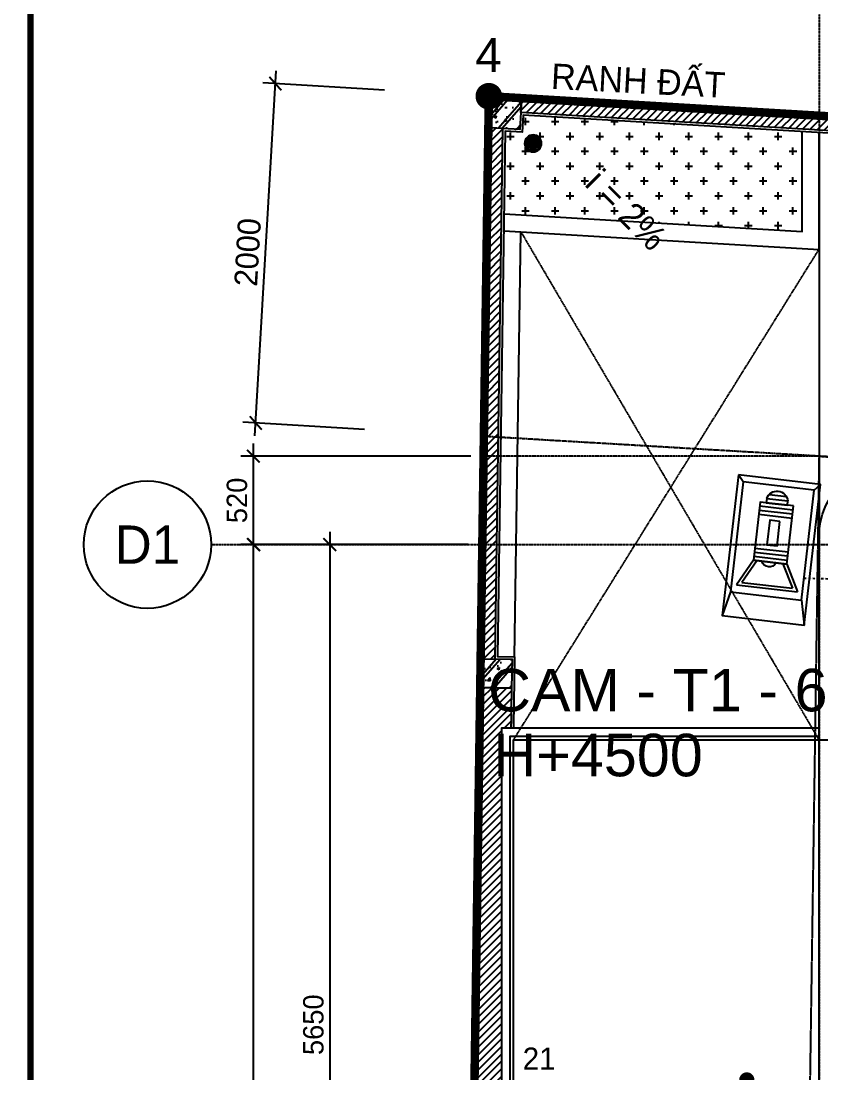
# Model space of a CAD drawing. Header units: inches. Extents: x 1721084 to 1854744, y 225101 to 488646.
# Drawn here: x 1765953 to 1770662, y 372752 to 378941 of the extents above; entities that cross this region are included whole.
import ezdxf
from ezdxf.enums import TextEntityAlignment as Align
from ezdxf.xclip import XClip

# ---------------------------------------------------------------- set-up
doc = ezdxf.new("R2010")
doc.units = ezdxf.units.IN
doc.header["$MEASUREMENT"] = 0
doc.header["$XCLIPFRAME"] = 0
doc.set_wipeout_variables(frame=1)
for name, pattern in [('DASHDOT', [25.399999999999995, 12.7, -6.349999999999998, 0, -6.349999999999998]), ('X-PL-GF$0$X-GRID-T1$0$CENTER2', [1.125, 0.75, -0.125, 0.125, -0.125]), ('X-PL-GF$0$X-PL-GF$0$CENTER2', [1.125, 0.75, -0.125, 0.125, -0.125]), ('X-PL-GF$0$X-PL-GF$0$DASHDOTX2', [2, 1, -0.5, 0, -0.5]), ('X-PL-GF$0$X-PL-GF$0$DASHED', [0.75, 0.5, -0.25]), ('X-PL-GF$0$X-PL-GF$0$HIDDEN2', [0.1875, 0.125, -0.0625])]:
    doc.linetypes.add(name, pattern=pattern)
for name, color, linetype in [('A-ANNO-DIM 100', 252, 'Continuous'), ('CAMERA', 2, 'Continuous'), ('DUCT', 11, 'Continuous'), ('TexPCC', 142, 'Continuous'), ('X-PL-GF$0$A-ANNO-NOTE-ENG', 250, 'Continuous'), ('X-PL-GF$0$A-FURN-EQPM', 250, 'Continuous'), ('X-PL-GF$0$X-GRID-T1$0$A-ANNO-DIM 75', 2, 'Continuous'), ('X-PL-GF$0$X-GRID-T1$0$A-GRID', 9, 'X-PL-GF$0$X-GRID-T1$0$CENTER2'), ('X-PL-GF$0$X-GRID-T1$0$A-GRID-SYMB', 5, 'Continuous'), ('X-PL-GF$0$X-PL-GF$0$A-ANNO-MARK', 250, 'Continuous'), ('X-PL-GF$0$X-PL-GF$0$A-ANNO-RNAM', 250, 'Continuous'), ('X-PL-GF$0$X-PL-GF$0$A-FLOR', 250, 'Continuous'), ('X-PL-GF$0$X-PL-GF$0$A-FLOR-ABOV', 250, 'X-PL-GF$0$X-PL-GF$0$HIDDEN2'), ('X-PL-GF$0$X-PL-GF$0$A-FLOR-COLS-CONC', 250, 'Continuous'), ('X-PL-GF$0$X-PL-GF$0$A-FLOR-HDRL', 250, 'Continuous'), ('X-PL-GF$0$X-PL-GF$0$A-FLOR-PATT', 250, 'Continuous'), ('X-PL-GF$0$X-PL-GF$0$A-FLOR-STRS', 250, 'Continuous'), ('X-PL-GF$0$X-PL-GF$0$A-FLOR-STRS-NOTE', 250, 'Continuous'), ('X-PL-GF$0$X-PL-GF$0$A-FLOR-WALL', 250, 'Continuous'), ('X-PL-GF$0$X-PL-GF$0$A-FLOR-WALL-FNSH', 250, 'Continuous'), ('X-PL-GF$0$X-PL-GF$0$A-GRID', 250, 'X-PL-GF$0$X-PL-GF$0$CENTER2'), ('X-PL-GF$0$X-PL-GF$0$A-LAND-GRAS', 89, 'Continuous'), ('X-PL-GF$0$X-PL-GF$0$A-SECT-MED', 250, 'Continuous'), ('X-PL-GF$0$X-PL-GF$0$A-SECT-PATT', 250, 'Continuous'), ('X-PL-GF$0$X-PL-GF$0$A-XREF', 250, 'Continuous'), ('X-PL-GF$0$X-PL-GF$0$B-RanhHienTrang', 250, 'Continuous'), ('X-PL-GF$0$X-PL-GF$0$CGXD', 250, 'Continuous')]:
    doc.layers.add(name, color=color, linetype=linetype)
doc.layers.add('X-PL-GF$0$X-PL-GF$0$B-SoHieuDiem', color=250, linetype='Continuous', plot=False)
doc.layers.add('X-PL-GF$0$X-PL-GF$0$B-SoHieuDiem1', color=250, linetype='Continuous', plot=False)
doc.styles.add('ARIAL', font='arial.ttf')
doc.styles.add('X-PL-GF$0$HDUNGARC', font='vn_vni.shx')
doc.styles.add('X-PL-GF$0$X-GRID-T1$0$HDUNGARC', font='vn_vni.shx')
doc.styles.add('X-PL-GF$0$X-GRID-T1$0$SYMBTEXT', font='VAVON_.TTF')
doc.styles.add('X-PL-GF$0$X-PL-GF$0$HDUNGARC', font='vn_vni.shx')
doc.styles.add('X-PL-GF$0$X-PL-GF$0$SYMBTEXT', font='VAVON_.TTF')
doc.styles.add('X-PL-GF$0$X-PL-GF$0$VHELVEB', font='VHELVEB0.TTF')
doc.dimstyles.new('X-PL-GF$0$X-GRID-T1$0$DIM-75', dxfattribs={"dimscale": 75, "dimtxt": 1.6, "dimasz": 1, "dimexe": 1, "dimexo": 1, "dimgap": 0.5, "dimtad": 1, "dimdec": 0, "dimzin": 0, "dimdsep": 46, "dimtxsty": 'X-PL-GF$0$X-GRID-T1$0$HDUNGARC', "dimblk": 'X-PL-GF$0$X-GRID-T1$0$_ArchTick', "dimcen": 2, "dimdle": 1, "dimclrd": 256, "dimclre": 9, "dimclrt": 3, "dimadec": 0, "dimazin": 0, "dimtfac": 1, "dimtdec": 0, "dimtix": 1, "dimtmove": 2, "dimatfit": 2, "dimfxl": 1, "dimtolj": 1, "dimtzin": 0, "dimarcsym": 2})
doc.dimstyles.new('X-PL-GF$0$X-PL-GF$0$DIM-75', dxfattribs={"dimscale": 75, "dimtxt": 1.8, "dimasz": 1, "dimexe": 1, "dimexo": 1, "dimgap": 0.5, "dimtad": 1, "dimdec": 0, "dimzin": 0, "dimdsep": 46, "dimtxsty": 'X-PL-GF$0$X-PL-GF$0$HDUNGARC', "dimblk": 'X-PL-GF$0$X-PL-GF$0$_ArchTick', "dimcen": 2, "dimdle": 1, "dimclrd": 256, "dimclre": 9, "dimclrt": 3, "dimadec": 0, "dimazin": 0, "dimtfac": 1, "dimtdec": 0, "dimtix": 1, "dimtmove": 2, "dimatfit": 2, "dimfxl": 1, "dimtolj": 1, "dimtzin": 0, "dimarcsym": 2})
pattern_1 = [(45, (0, 0), (-22.09708691207961, 22.09708691207961), [])]
pattern_2 = [(54, (0, 0), (143.978068100322, -2.51314656807856), [15, -165]), (359, (0, 0), (-38.17672263258378, 148.136205541445), [12, -132]), (104.4514, (11.99817190200864, -0.2094279928046898), (105.8014581244018, 145.6229752967735), [12.748038, -140.2284224]), (50.18419999999998, (-2.79025894976501, 39.90256201039297), (215.2374651695471, -18.13376922839233), [22.5, -247.5]), (100.6356, (15.14619545357805, 38.39140331440962), (172.886977297764, 207.3887486410285), [19.1220576, -210.3426]), (355.1842000000002, (-2.79025894976501, 39.90256201039297), (172.886815400423, 207.3888836815694), [18, -198]), (25, (17.85858679287272, 31.32205098267724), (124.707658123106, -72.0000000348896), [15, -165]), (330.0000000000001, (17.85858679287272, 31.32205098267724), (38.4277435848289, 148.0712871091526), [12, -132]), (75.4514, (28.25088782156475, 25.3220443419086), (163.1354596724559, 76.07115927203152), [12.748038, -140.2284224]), (41.50000000000001, (0, 0), (-2.218253370694924, 66.5862339525476), [0, -130.3999999999999, 0, -133.9999999999999, 0, -132.4999999999999]), (11.5, (0, 0), (46.98318860929417, 82.3603496113481), [0, -76.39999999999998, 0, -127.4, 0, -50.5]), (331.5, (-44.49135664158815, -3.111138728987988), (106.8190839731312, 2.947528310489392), [0, -50, 0, -156, 0, -207]), (321.5, (-64.44263764678463, -4.506268203870494), (114.9565173145964, 28.10842846725684), [0, -65, 0, -103.6, 0, -147]), (49, (0, 0), (-64.15031431893561, 55.76501746419311), []), (49, (-1.709033606731069, 24.44031923136569), (-64.15031431893561, 55.76501746419311), [])]

# ---------------------------------------------------------------- blocks, each defined once
blk = doc.blocks.new('X-PL-GF$0$PHEU THU 115X115')
for p, q in [((-15.43790575498133, -23.58826450755441), (14.24268701775872, -23.58826450755441)), ((-15.43790575498133, -91.4117354924456), (14.24268701775872, -91.4117354924456))]:
    blk.add_line(p, q)
for points in [[(-9.482600924791768, -54.19603434290184), (-43.28344451003068, -54.19603434290184)], [(-43.28344451003068, -60.65419115152329), (-9.482600924791768, -60.65419115152329)], [(36.49155470221013, -42.87137462652025), (-36.40955630420649, -42.87137462652025)], [(-36.40955630420649, -48.58054185540822), (36.49155470221013, -48.58054185540822)], [(30.4041321240511, -30.40287615318084), (30.4041321240511, -30.40287615318084), (-31.43376121902838, -30.40287615318084)], [(-31.43376121902838, -36.863928665196), (30.4041321240511, -36.863928665196)], [(8.978155363991391, -54.19603434290184), (42.7789989492303, -54.19603434290184)], [(42.7789989492303, -60.65419115152329), (8.978155363991391, -60.65419115152329)], [(-36.40955630420649, -66.41945814459177), (36.49155470221013, -66.41945814459177)], [(36.49155470221013, -72.12862537347974), (-36.40955630420649, -72.12862537347974)], [(-31.43376121902838, -78.136071334804), (30.4041321240511, -78.136071334804)], [(30.4041321240511, -84.59712384681916), (30.4041321240511, -84.59712384681916), (-31.43376121902838, -84.59712384681916)]]:
    blk.add_lwpolyline(points)
for radius in [51.45152249066621, 46.57292621760693, 4.594603257156433]:
    blk.add_circle((-0.2522227804001886, -57.5), radius)
for centre, radius, start, end in [((-42.55626883552759, -57.42511274721619), 3.309944380612229, 102.6910741584825, 257.3089258415174), ((-36.3302054702508, -45.72595824096788), 2.855686286463456, 91.59228034863337, 268.4077196513667), ((-31.12392294632446, -33.63340240919206), 3.245350465819644, 95.47845449965135, 264.5215455003486), ((-11.00198453679331, -57.4251127472089), 3.568679573956446, 295.1984696173395, 64.80153038266046), ((10.49753897599294, -57.4251127472089), 3.568679573956446, 115.1984696173395, 244.8015303826605), ((29.94667727740307, -33.63340240918478), 3.262754178219241, 278.0597159257377, 81.94028407426231), ((35.88332438809448, -45.72595824096061), 2.918662660680424, 282.0282235757958, 77.97177642420422), ((42.05182327472721, -57.42511274721619), 3.309944380612229, 282.6910741584826, 77.30892584151742), ((-36.3302054702508, -69.27404175903939), 2.855686286463456, 91.59228034863337, 268.4077196513667), ((-31.12392294632446, -81.36659759081522), 3.245350465819644, 95.47845449965135, 264.5215455003486), ((29.94667727740307, -81.36659759081522), 3.262754178219241, 278.0597159257377, 81.94028407426231), ((35.88332438809448, -69.27404175903212), 2.918662660680424, 282.0282235757958, 77.97177642420422)]:
    blk.add_arc(centre, radius, start, end)
for points in [[(14.24268701775872, -23.58826450755441), (16.71682635079196, -21.64592190393887), (15.00893013480527, -18.70718598294479), (9.913556541374417, -16.53520093131374), (-0.6807847030140693, -15.628228584319), (-13.14400985479005, -17.76942370249162), (-17.35475464031333, -20.73333771834587), (-17.6897810909868, -22.51271087943314), (-15.43790575498133, -23.58826450755441)], [(14.24268701775872, -91.4117354924456), (16.71682635079196, -93.35407809606113), (15.00893013480527, -96.2928140170552), (9.913556541374417, -98.46479906869357), (-0.6807847030140693, -99.371771415681), (-13.14400985479005, -97.23057629750838), (-17.35475464031333, -94.26666228166141), (-17.6897810909868, -92.48728912055955), (-15.43790575498133, -91.4117354924456)]]:
    blk.add_spline(points, degree=3)
blk = doc.blocks.new('X-PL-GF$0$X-GRID-T1$0$_ArchTick')
at = {"color": 0, "linetype": 'ByBlock', "const_width": 0.15}
blk.add_lwpolyline([(-0.5000000000000018, -0.4822552045807244), (0.5, 0.5177447954192829)], dxfattribs=at)
blk = doc.blocks.new('*D265')
at = {"layer": 'Defpoints', "color": 0, "transparency": 16777216}
for p in [(-2878.678544014208, 11350.00000000012), (-1991.108536304821, 11350.00000000012), (-2178.662637090867, 5700.000000000158)]:
    blk.add_point(p, dxfattribs=at)
at = {"layer": 'X-PL-GF$0$X-GRID-T1$0$A-ANNO-DIM 75', "lineweight": -2, "transparency": 16777216}
blk.add_line((-2878.678544014206, 5625.000000000157), (-2878.678544014208, 11425.00000000012), dxfattribs=at)
at = {"layer": 'X-PL-GF$0$X-GRID-T1$0$A-ANNO-DIM 75', "color": 9, "lineweight": -2, "transparency": 16777216}
for p, q in [((-2066.108536304822, 11350.00000000012), (-2953.678544014208, 11350.00000000012)), ((-2253.662637090867, 5700.000000000158), (-2953.678544014206, 5700.000000000158))]:
    blk.add_line(p, q, dxfattribs=at)
at = {"layer": 'X-PL-GF$0$X-GRID-T1$0$A-ANNO-DIM 75', "lineweight": -2, "transparency": 16777216, "xscale": 75, "yscale": 75, "zscale": 75}
for p, rotation in [((-2878.678544014208, 11350.00000000012), 90), ((-2878.678544014206, 5700.000000000158), 270)]:
    blk.add_blockref('X-PL-GF$0$X-GRID-T1$0$_ArchTick', p, dxfattribs=dict(at, rotation=rotation))
at = {"layer": 'X-PL-GF$0$X-GRID-T1$0$A-ANNO-DIM 75', "color": 3, "transparency": 16777216, "insert": (-2976.178544014204, 8525.000000000138), "char_height": 120, "attachment_point": 5, "rotation": 90, "style": 'X-PL-GF$0$X-GRID-T1$0$HDUNGARC'}
blk.add_mtext('\\A1;5650', dxfattribs=at)
blk = doc.blocks.new('*D266')
at = {"layer": 'Defpoints', "color": 0, "transparency": 16777216}
for p in [(-3328.678544014371, 11870.00821583272), (-1974.659457902061, 11870.00821583272), (-1991.108536304821, 11350.00000000012)]:
    blk.add_point(p, dxfattribs=at)
at = {"layer": 'X-PL-GF$0$X-GRID-T1$0$A-ANNO-DIM 75', "lineweight": -2, "transparency": 16777216}
blk.add_line((-3328.678544014371, 11275.00000000012), (-3328.678544014371, 11945.00821583272), dxfattribs=at)
at = {"layer": 'X-PL-GF$0$X-GRID-T1$0$A-ANNO-DIM 75', "color": 9, "lineweight": -2, "transparency": 16777216}
for p, q in [((-2049.659457902062, 11870.00821583272), (-3403.678544014371, 11870.00821583272)), ((-2066.108536304822, 11350.00000000012), (-3403.678544014371, 11350.00000000012))]:
    blk.add_line(p, q, dxfattribs=at)
at = {"layer": 'X-PL-GF$0$X-GRID-T1$0$A-ANNO-DIM 75', "lineweight": -2, "transparency": 16777216, "xscale": 75, "yscale": 75, "zscale": 75}
for p, rotation in [((-3328.678544014371, 11870.00821583272), 90), ((-3328.678544014371, 11350.00000000012), 270)]:
    blk.add_blockref('X-PL-GF$0$X-GRID-T1$0$_ArchTick', p, dxfattribs=dict(at, rotation=rotation))
at = {"layer": 'X-PL-GF$0$X-GRID-T1$0$A-ANNO-DIM 75', "color": 3, "transparency": 16777216, "insert": (-3426.178544014368, 11610.00410791642), "char_height": 120, "attachment_point": 5, "rotation": 90, "style": 'X-PL-GF$0$X-GRID-T1$0$HDUNGARC'}
blk.add_mtext('\\A1;520', dxfattribs=at)
blk = doc.blocks.new('*D267')
at = {"layer": 'Defpoints', "color": 0, "transparency": 16777216}
for p in [(-3328.678544014356, 11350.00000000012), (-1991.108536304821, 11350.00000000012), (-2178.662637090867, -999.9999999998148)]:
    blk.add_point(p, dxfattribs=at)
at = {"layer": 'X-PL-GF$0$X-GRID-T1$0$A-ANNO-DIM 75', "lineweight": -2, "transparency": 16777216}
blk.add_line((-3328.678544014355, -1074.999999999815), (-3328.678544014356, 11425.00000000012), dxfattribs=at)
at = {"layer": 'X-PL-GF$0$X-GRID-T1$0$A-ANNO-DIM 75', "color": 9, "lineweight": -2, "transparency": 16777216}
for p, q in [((-2066.108536304822, 11350.00000000012), (-3403.678544014356, 11350.00000000012)), ((-2253.662637090867, -999.9999999998148), (-3403.678544014353, -999.999999999815))]:
    blk.add_line(p, q, dxfattribs=at)
at = {"layer": 'X-PL-GF$0$X-GRID-T1$0$A-ANNO-DIM 75', "lineweight": -2, "transparency": 16777216, "xscale": 75, "yscale": 75, "zscale": 75}
for p, rotation in [((-3328.678544014356, 11350.00000000012), 90), ((-3328.678544014355, -999.999999999815), 270)]:
    blk.add_blockref('X-PL-GF$0$X-GRID-T1$0$_ArchTick', p, dxfattribs=dict(at, rotation=rotation))
at = {"layer": 'X-PL-GF$0$X-GRID-T1$0$A-ANNO-DIM 75', "color": 3, "transparency": 16777216, "insert": (-3426.178544014352, 5175.000000000153), "char_height": 120, "attachment_point": 5, "rotation": 90, "style": 'X-PL-GF$0$X-GRID-T1$0$HDUNGARC'}
blk.add_mtext('\\A1;12350', dxfattribs=at)
blk = doc.blocks.new('X-PL-GF$0$X-GRID-T1$0$SYMB-GRID')
blk.add_circle((0, 0), 5)
at = {"color": 2, "style": 'X-PL-GF$0$X-GRID-T1$0$SYMBTEXT', "flags": 4}
blk.add_attdef('NUM', text='', height=3, dxfattribs=at).set_placement((0, 0), align=Align.MIDDLE)
blk = doc.blocks.new('X-PL-GF$0$X-PL-GF$0$RANH DAT')
at = {"color": 20, "linetype": 'X-PL-GF$0$X-PL-GF$0$DASHDOTX2', "ltscale": 4, "const_width": 50}
blk.add_lwpolyline([(-11627.29456309721, -102.3376698006832), (-11627.29456309721, -102.3376698006832), (-2.910383e-10, 1.164153e-10), (992.3107898987656, 14373.5282487044), (-5110.730678946215, 14733.68764396724), (-10633.96828031746, 15059.63101499682), (-41580.12939057983, 16885.85990410079), (-41827.60296804322, -102.3376699942382), (-17866.78343735436, -102.337669765111), (-11627.29456321617, -102.3376697921485)], dxfattribs=at)
at = {"layer": 'X-PL-GF$0$X-PL-GF$0$B-SoHieuDiem1', "const_width": 78.39999999999998}
blk.add_lwpolyline([(-41619.22845419732, 16888.67117135064, 1), (-41541.03032696235, 16883.04863685094, 1)], format="xyb", close=True, dxfattribs=at)
at = {"layer": 'X-PL-GF$0$X-PL-GF$0$A-ANNO-RNAM', "insert": (-40700.77628038506, 16977.5722105059), "char_height": 150, "width": 5649.764704245291, "attachment_point": 5, "rotation": 356.99999999999994, "style": 'X-PL-GF$0$X-PL-GF$0$SYMBTEXT'}
blk.add_mtext('RANH ÑAÁT', dxfattribs=at)
at = {"layer": 'X-PL-GF$0$X-PL-GF$0$B-SoHieuDiem', "style": 'X-PL-GF$0$X-PL-GF$0$VHELVEB'}
blk.add_text('4', height=200, dxfattribs=at).set_placement((-41660.06065482504, 17027.69573989242))
blk = doc.blocks.new('X-PL-GF$0$X-PL-GF$0$_ArchTick')
at = {"color": 0, "linetype": 'ByBlock', "const_width": 0.15}
blk.add_lwpolyline([(-0.5000000000000018, -0.4822552045807244), (0.5, 0.5177447954192829)], dxfattribs=at)
blk = doc.blocks.new('*D694')
at = {"layer": 'Defpoints', "color": 0, "transparency": 16777216}
for p in [(-3199.305279942241, 14062.28865626577), (-2483.058962993104, 14020.02074099628), (-2600.880181680453, 12023.49421714866)]:
    blk.add_point(p, dxfattribs=at)
at = {"layer": 'X-PL-GF$0$X-PL-GF$0$A-ANNO-MARK', "lineweight": -2, "transparency": 16777216}
blk.add_line((-3321.544794330364, 11990.89238777386), (-3194.886984241465, 14137.15840091005), dxfattribs=at)
at = {"layer": 'X-PL-GF$0$X-PL-GF$0$A-ANNO-MARK', "color": 9, "lineweight": -2, "transparency": 16777216}
for p, q in [((-2557.92870763739, 14024.43903669706), (-3274.175024586526, 14066.70695196654)), ((-2675.749926324739, 12027.91251284944), (-3391.996243273873, 12070.18042811892))]:
    blk.add_line(p, q, dxfattribs=at)
at = {"layer": 'X-PL-GF$0$X-PL-GF$0$A-ANNO-MARK', "lineweight": -2, "transparency": 16777216, "xscale": 75, "yscale": 75, "zscale": 75}
for p, rotation in [((-3199.305279942241, 14062.28865626577), 86.62271533664098), ((-3317.126498629589, 12065.76213241815), 266.622715336641)]:
    blk.add_blockref('X-PL-GF$0$X-PL-GF$0$_ArchTick', p, dxfattribs=dict(at, rotation=rotation))
at = {"layer": 'X-PL-GF$0$X-PL-GF$0$A-ANNO-MARK', "color": 3, "transparency": 16777216, "insert": (-3363.033531787912, 13070.21100832304), "char_height": 135, "attachment_point": 5, "rotation": 86.62271533664098, "style": 'X-PL-GF$0$X-PL-GF$0$HDUNGARC'}
blk.add_mtext('\\A1;2000', dxfattribs=at)
blk = doc.blocks.new('X-PL-GF$0$X-PL-GF$0$thangGF1')
at = {"layer": 'X-PL-GF$0$X-PL-GF$0$A-FLOR-HDRL'}
for points in [[(1.45519e-11, 8369.999999999034), (-1869.999999999986, 8369.999999999034), (-1869.999999999977, -820.0000000010523), (9.8908e-12, -820.0000000000864)], [(1.45519e-11, 8319.999999999032), (-1819.999999999987, 8319.999999999032), (-1819.999999999977, -770.0000000009967), (-4.55884e-11, -770.0000000000864)]]:
    blk.add_lwpolyline(points, dxfattribs=at)
at = {"layer": 'X-PL-GF$0$X-PL-GF$0$A-FLOR-STRS'}
for points in [[(1.45519e-11, 8299.999999999034), (-1799.999999999987, 8299.999999999034), (-1799.999999999977, -750.0000000009738), (-6.74163e-11, -750.0000000000864)], [(-2.36469e-11, 4424.99999999893), (1.45519e-11, 8299.999999999034)]]:
    blk.add_lwpolyline(points, dxfattribs=at)
at = {"layer": 'X-PL-GF$0$X-PL-GF$0$A-FLOR-STRS-NOTE', "color": 174, "const_width": 45}
blk.add_lwpolyline([(-447.4999999993723, 6300.000076101227, -1), (-402.5000000005948, 6299.999923896553, -1)], format="xyb", close=True, dxfattribs=at)
blk = doc.blocks.new('I.A.M TITLEBLOCK - A2 -H')
at = {"const_width": 0.5}
blk.add_lwpolyline([(5, 2.999999999999972), (591.9999999999998, 2.999999999999886), (589.9999999999998, 417), (5, 417.0000000000002)], close=True, dxfattribs=at)
blk = doc.blocks.new('CCN')
at = {"layer": 'CAMERA', "color": 252}
for p, q in [((139315.8801169941, 51989.37427525943), (139763.8884176138, 51989.37427525943)), ((139315.8801169941, 51934.1036984215), (139763.8884176138, 51934.1036984215)), ((139315.8801169941, 51878.83312158356), (139763.8884176138, 51878.83312158356)), ((139315.8801169941, 51424.02549066453), (139763.8884176138, 51424.02549066453)), ((139315.8801169941, 51368.75491382658), (139763.8884176138, 51368.75491382658)), ((139315.8801169941, 51313.48433698865), (139763.8884176138, 51313.48433698865)), ((139368.6550771076, 51262.96133313022), (139203.0861185244, 50952.39267907573)), ((139718.1507476462, 51262.96133313022), (139883.7197062294, 50952.39267907573))]:
    blk.add_line(p, q, dxfattribs=at)
at = {"layer": 'CAMERA'}
for p, q in [((139315.8801169941, 51262.96133313022), (139128.0059016106, 50910.55323258707)), ((139763.8884176138, 51262.96133313022), (139951.7626329973, 50910.55323258707))]:
    blk.add_line(p, q, dxfattribs=at)
blk.add_lwpolyline([(139315.8801169941, 52046.83238175139), (139763.8884176138, 52046.83238175139), (139763.8884176138, 51262.96133313022), (139315.8801169941, 51262.96133313022)], close=True, dxfattribs=at)
at = {"layer": 'CAMERA', "color": 252}
blk.add_lwpolyline([(139471.553214884, 51820.39620871947), (139608.215319724, 51820.39620871947), (139608.215319724, 51491.40804203786), (139471.553214884, 51491.40804203786)], close=True, dxfattribs=at)
at = {"layer": 'CAMERA'}
for points in [[(139315.8801169941, 51262.96133313022), (139763.8884176138, 51262.96133313022)], [(139951.7626329973, 50910.55323258707), (139128.0059016106, 50910.55323258707)]]:
    blk.add_lwpolyline(points, dxfattribs=at)
at = {"layer": 'CAMERA', "color": 252}
blk.add_lwpolyline([(139883.7197062294, 50952.39267907573), (139203.0861185244, 50952.39267907573)], dxfattribs=at)
blk.add_arc((139555.633544491, 51302.9521364386), 103.9176802170721, 202.6332838919741, 337.3667161080135, dxfattribs=at)
blk = doc.blocks.new('C2')
at = {"layer": 'CAMERA', "color": 252}
for p, q in [((140548.3075924766, 51898.53797880664), (140316.6718721305, 51898.53797880664)), ((140574.7032529928, 51841.07987231469), (140290.2762116142, 51841.07987231469))]:
    blk.add_line(p, q, dxfattribs=at)
at = {"layer": 'CAMERA'}
blk.add_lwpolyline([(140574.7032529928, 51841.07987231469), (140574.7032529928, 51783.62176582275), (140290.2762116142, 51783.62176582275), (140290.2762116142, 51841.07987231469)], dxfattribs=at)
blk.add_arc((140432.4897323035, 51810.54045025216), 145.4556350464081, 12.1198296463737, 167.8801703536263, dxfattribs=at)
blk.add_blockref('CCN', (892.6054649995641, -263.2106159286341), dxfattribs=at)
blk = doc.blocks.new('nn')
at = {"layer": 'CAMERA', "color": 252}
for p, q in [((138919.5471242203, -107494.0610649325), (138834.0578124885, -107420.8919096989)), ((138919.5471242203, -107494.0610649325), (140397.9791436578, -107494.0610649324)), ((138919.5471242203, -108448.2035011566), (138919.5471242203, -107494.0610649325)), ((140397.9791436578, -107494.0610649324), (140727.7548574878, -107420.8919096988)), ((140397.9791436578, -107494.0610649324), (140397.9791436578, -108448.2035011566)), ((138919.5471242203, -108448.2035011566), (138834.0578124885, -108521.3726563902)), ((140397.9791436578, -108448.2035011566), (138919.5471242203, -108448.2035011566)), ((140397.9791436578, -108448.2035011566), (140727.7548574878, -108521.3726563902))]:
    blk.add_line(p, q, dxfattribs=at)
at = {"layer": 'CAMERA'}
blk.add_lwpolyline([(138834.0578124885, -107420.8919096988), (140727.7548574878, -107420.8919096988), (140727.7548574878, -108521.3726563902), (138834.0578124885, -108521.3726563902)], close=True, dxfattribs=at)
at = {"layer": 'CAMERA', "rotation": 90}
blk.add_blockref('C2', (190944.9439793499, -248405.7129455522), dxfattribs=at)
blk = doc.blocks.new('X-PL-GF$0$X-GRID-T1')
at = {"layer": 'X-PL-GF$0$X-GRID-T1$0$A-GRID', "ltscale": 8}
blk.add_line((5.9835e-12, 15788.19757388748), (-2.3166e-12, -4800.000000207501), dxfattribs=at)
for points in [[(4.5541e-12, 11870.00821583272), (-1974.65945790206, 11870.00821583272)], [(4.5541e-12, 11870.00821583272), (27299.99999999995, 10258.95059563551)], [(-3578.678544014038, 11350.00000000011), (10959.40035276939, 11350.00000000013)]]:
    blk.add_lwpolyline(points, dxfattribs=at)
at = {"layer": 'X-PL-GF$0$X-GRID-T1$0$A-GRID-SYMB'}
ref = blk.add_blockref('X-PL-GF$0$X-GRID-T1$0$SYMB-GRID', (-3953.678544014038, 11350.00000000011), dxfattribs=dict(at, xscale=75, yscale=75, zscale=75))
ref.add_attrib('NUM', 'D1', dxfattribs={"layer": '0', "color": 2, "height": 224.9999999999999, "style": 'X-PL-GF$0$X-GRID-T1$0$SYMBTEXT'}).set_placement((-3953.678544014038, 11350.00000000011), align=Align.MIDDLE)
at = {"layer": 'X-PL-GF$0$X-GRID-T1$0$A-ANNO-DIM 75'}
for base, p1, p2, picture, middle in [((-3328.678544014371, 11870.00821583272), (-1991.108536304819, 11350.00000000012), (-1974.65945790206, 11870.00821583272), '*D266', (-3426.178544014368, 11610.00410791642)), ((-3328.678544014356, 11350.00000000012), (-2178.662637090866, -999.9999999998143), (-1991.108536304819, 11350.00000000011), '*D267', (-3426.178544014352, 5175.000000000153)), ((-2878.678544014208, 11350.00000000012), (-2178.662637090866, 5700.000000000156), (-1991.108536304819, 11350.00000000011), '*D265', (-2976.178544014204, 8525.000000000138))]:
    dim = blk.add_linear_dim(base=base, p1=p1, p2=p2, angle=90, dimstyle='X-PL-GF$0$X-GRID-T1$0$DIM-75', dxfattribs=at)
    dim.commit()
    dim.dimension.update_dxf_attribs({"geometry": picture, "text_midpoint": middle})
blk = doc.blocks.new('X-PL-GF')
at = {"layer": 'X-PL-GF$0$X-PL-GF$0$A-FLOR-PATT'}
h = blk.add_hatch(dxfattribs=at)
h.set_pattern_fill('ANSI31', color=250, scale=250)
h.set_pattern_definition(pattern_1)
h.paths.add_polyline_path([(-1751.792056499105, 13961.84031778528), (-1755.915799153085, 13891.96188945206), (2068.279459091985, 13666.28427362946), (2072.403201746041, 13736.16270196399)])
h = blk.add_hatch(dxfattribs=at)
h.set_pattern_fill('ANSI31', color=250, scale=250)
h.set_pattern_definition(pattern_1)
h.paths.add_polyline_path([(-1908.777906111688, 3691.595064760143), (-2078.759871247876, 3694.07125708649), (-2125.58903728401, 479.4123281463346), (-1955.607072147822, 476.9361358199891)])
h.paths.add_polyline_path([(-2075.846703805583, 3894.050039567583), (-1905.864738669395, 3891.573847241238), (-1859.254058980916, 7091.234367475268), (-2029.236024117103, 7093.710559801611)])
h.paths.add_polyline_path([(-1809.51172549961, 10505.87207889647), (-1979.493690635797, 10508.34827122282), (-2026.322856674811, 7293.689342282708), (-1856.340891538622, 7291.213149956358)])
h.paths.add_polyline_path([(-1861.564319048267, 13798.02256012368), (-1931.511614614602, 13802.15036684655), (-1977.017498309925, 10678.33023632692), (-1907.024924431452, 10677.31062774085)])
h.paths.add_polyline_path([(-2103.572578456228, -2814.999999983633), (-2058.072658302282, 308.4107544237619), (-2128.065229616292, 309.4303629913534), (-2173.580002830723, -2814.999999999777)])
at = {"layer": 'X-PL-GF$0$X-PL-GF$0$A-LAND-GRAS', "ltscale": 40}
h = blk.add_hatch(dxfattribs=at)
h.set_pattern_fill('CROSS', color=256, scale=350)
h.set_pattern_definition([(0, (0, 0), (87.5, 87.5), [43.75, -131.25]), (90, (21.875, -21.875), (-87.49999999999999, 87.5), [43.75, -131.25])])
h.paths.add_polyline_path([(-1746.869056964077, 13776.2656091379), (-1843.11729702087, 13781.90923388878), (-1853.865709084174, 13296.69836149532), (-99.99999999985654, 13193.19730964833), (-99.99999999985519, 13779.23644248459), (-1740.978476787998, 13876.08378869268)])
at = {"layer": 'X-PL-GF$0$X-PL-GF$0$A-SECT-PATT'}
h = blk.add_hatch(dxfattribs=at)
h.set_pattern_fill('!BTCT', color=256, scale=20, angle=4, pattern_type=2)
h.set_pattern_definition(pattern_2)
h.paths.add_polyline_path([(-1930.055030289654, 13902.13975807831), (-1931.511614010801, 13802.15036683776), (-1761.639611092935, 13792.12569337652), (-1755.915799153085, 13891.96188945206)])
h.paths.add_polyline_path([(-1751.792056499106, 13961.84031778528), (-1929.032981324932, 13972.29985414235), (-1930.055030289658, 13902.13975807831), (-1755.915799153088, 13891.96188945206)])
h = blk.add_hatch(dxfattribs=at)
h.set_pattern_fill('!BTCT', color=256, scale=20, angle=4, pattern_type=2)
h.set_pattern_definition(pattern_2)
h.paths.add_polyline_path([(-1979.493690031995, 10508.34827121402), (-1809.511724858068, 10505.87207888713), (-1808.273628695129, 10590.86306143918), (-1978.255593869057, 10593.33925376608)])
h.paths.add_polyline_path([(-1807.03553253219, 10675.85404399124), (-1977.017497706118, 10678.33023631813), (-1978.255593869057, 10593.33925376608), (-1808.273628695129, 10590.86306143918)])
at = {"layer": 'X-PL-GF$0$X-PL-GF$0$A-FLOR'}
for points in [[(-1855.323728330257, 13196.61042777208), (1.441549e-10, 13087.12202372595), (1.446874e-10, 13773.33413952369)], [(-1853.865709084174, 13296.69836149532), (-99.99999999985631, 13193.19730964833), (-99.99999999985519, 13779.23644248459)], [(1.446874e-10, 13773.33413952369), (1.446874e-10, 11392.66978489103)]]:
    blk.add_lwpolyline(points, dxfattribs=at)
at = {"layer": 'X-PL-GF$0$X-PL-GF$0$A-FLOR-COLS-CONC'}
for points in [[(-1929.032981928341, 13972.29985417796), (-1751.792056499113, 13961.84031778515), (-1761.806860087556, 13792.1355632581), (-1931.511614614603, 13802.15036684655)], [(-1979.493690029166, 10508.34827121398), (-1977.017497708947, 10678.33023631817), (-1807.035532535019, 10675.85404399128), (-1809.511724855238, 10505.87207888708)]]:
    blk.add_lwpolyline(points, close=True, dxfattribs=at)
at = {"layer": 'X-PL-GF$0$X-PL-GF$0$A-FLOR-WALL'}
for points in [[(-1755.915799153085, 13891.96188945206), (-1751.792056499106, 13961.84031778528), (2072.403201746041, 13736.16270196399), (2068.279459091983, 13666.28427362946), (-1755.915799153085, 13891.96188945206)], [(-1907.024924431451, 10677.31062774085), (-1907.024924431451, 10677.31062774085), (-1861.564319048268, 13798.02256012368), (-1931.511614614602, 13802.15036684655), (-1977.017498309925, 10678.33023632692)]]:
    blk.add_lwpolyline(points, dxfattribs=at)
blk.add_lwpolyline([(-1979.493690635797, 10508.34827122282), (-1809.51172549961, 10505.87207889647), (-1856.340891538622, 7291.213149956358), (-2026.322856674811, 7293.689342282708)], close=True, dxfattribs=at)
at = {"layer": 'X-PL-GF$0$X-PL-GF$0$A-FLOR-WALL-FNSH'}
blk.add_lwpolyline([(2246.183442473346, 13540.58553577948), (2246.183442473346, 13540.58553577948), (2246.183442473346, 13540.58553577948), (2246.183442473346, 13540.58553577948), (2046.530790088585, 13552.36765764824), (2052.421851022971, 13652.19398384076), (-1740.97799602957, 13876.09193533185), (-1746.869056964078, 13776.2656091379), (-1846.794315740672, 13782.12484005305), (-1891.808028183852, 10692.09054883621), (-1791.818634361203, 10690.63396505859), (-1943.303339421334, 291.7372743988308), (-2043.292737168894, 293.1938581958925), (-2088.331257619726, -2798.543416182955), (-1988.341863798027, -2799.999999960569), (-1989.798602079907, -2899.999999960569), (-1.4779e-12, -2899.999999960569), (-1.4779e-12, -2799.999999960569), (199.9999999999985, -2799.999999960569), (199.9999999999985, -2899.999999960569), (3000.000000000002, -2899.999999960569), (3000.000000000002, -2799.999999960569)], dxfattribs=at)
at = {"layer": 'X-PL-GF$0$X-PL-GF$0$A-GRID', "ltscale": 10}
blk.add_lwpolyline([(1.46656e-11, 11870.00821583272), (-1972.963367559324, 11986.43889963039)], dxfattribs=at)
at = {"layer": 'X-PL-GF$0$X-PL-GF$0$A-SECT-MED'}
blk.add_lwpolyline([(-1791.818634361203, 10690.63396505859), (-1755.399017811479, 13190.71356087364)], dxfattribs=at)
at = {"layer": 'X-PL-GF$0$A-FURN-EQPM', "color": 6, "xscale": -0.9708737864077668, "yscale": 0.9708737864077668, "zscale": 0.9708737864077668, "rotation": 180}
blk.add_blockref('X-PL-GF$0$PHEU THU 115X115', (-1682.857268838688, 13655.01162296588), dxfattribs=at)
at = {"layer": 'X-PL-GF$0$A-ANNO-NOTE-ENG', "color": 3, "insert": (-1134.159729435882, 13318.94856458677), "char_height": 150, "attachment_point": 5, "rotation": 315.07651075083686, "style": 'X-PL-GF$0$HDUNGARC'}
blk.add_mtext('i = 2%', dxfattribs=at)
at = {"layer": 'X-PL-GF$0$X-PL-GF$0$A-ANNO-MARK'}
dim = blk.add_aligned_dim(p1=(-2600.880181680452, 12023.49421714866), p2=(-2483.058962993104, 14020.02074099628), distance=717.49241334277, dimstyle='X-PL-GF$0$X-PL-GF$0$DIM-75', dxfattribs=at)
dim.commit()
dim.dimension.update_dxf_attribs({"geometry": '*D694', "text_midpoint": (-3363.033531787912, 13070.21100832304)})
blk.add_wipeout([(-1869.999999999976, 1129.999999999924), (2.2737367544323206e-12, 1129.999999999924), (2.2737367544323206e-12, 10270.000000000007), (-1869.999999999986, 10270.000000000007)]).dxf.layer = 'X-PL-GF$0$X-PL-GF$0$A-FLOR-STRS'
at = {"layer": 'X-PL-GF$0$X-PL-GF$0$A-FLOR-ABOV', "ltscale": 10}
for points in [[(-1755.39901781148, 13190.71356087364), (2.2737e-12, 10200.00000000001)], [(-1798.965886968889, 10200.00000000001), (1.443823e-10, 13087.12202372595)]]:
    blk.add_lwpolyline(points, dxfattribs=at)
at = {"layer": 'X-PL-GF$0$X-PL-GF$0$A-FLOR-WALL-FNSH'}
blk.add_lwpolyline([(15000.00000000003, -2799.999999800959), (15200.00000000003, -2799.999999800959), (15200.00000000003, -2999.999999800984), (-2191.276562666232, -2999.999999960567), (-1943.802985202435, 13988.19757424687), (34696.32145598598, 11825.95025974346)], dxfattribs=at)
blk.add_lwpolyline([(4.0927e-12, 10200), (4.0927e-12, 11392.66942918218, -0.4315853698989532), (476.5097742047897, 11841.88789704787), (1574.905160637208, 11777.06818066293), (1563.123038768414, 11577.41552827816), (600, 11634.2524041316), (599.9999999999978, 10950.00000000015), (200.0000000000036, 10950.00000000015), (200.000000000005, 10200), (4.0927e-12, 10200)], format="xyb", dxfattribs=at)
at = {"layer": 'X-PL-GF$0$X-PL-GF$0$CGXD', "linetype": 'X-PL-GF$0$X-PL-GF$0$DASHED', "ltscale": 7}
blk.add_lwpolyline([(29109.2069565708, 10152.18368523635), (7.276000000000001e-12, 11870.00821583272), (-187.4603885969482, -998.4933488365367), (19532.55709904624, -999.9999999998154)], dxfattribs=at)
at = {"layer": 'X-PL-GF$0$X-PL-GF$0$A-FLOR-STRS'}
blk.add_blockref('X-PL-GF$0$X-PL-GF$0$thangGF1', (0, 1900.000000000977), dxfattribs=at)
at = {"layer": 'X-PL-GF$0$X-PL-GF$0$A-XREF'}
blk.add_blockref('X-PL-GF$0$X-GRID-T1', (0, 0), dxfattribs=at)
at = {"layer": 'X-PL-GF$0$X-PL-GF$0$B-RanhHienTrang'}
blk.add_blockref('X-PL-GF$0$X-PL-GF$0$RANH DAT', (39636.32640790709, -2897.662330001818), dxfattribs=at)
at = {"layer": 'X-PL-GF$0$A-ANNO-NOTE-ENG', "color": 3, "insert": (-1647.624628675693, 8325.730858117238), "char_height": 130, "attachment_point": 5, "style": 'X-PL-GF$0$HDUNGARC'}
blk.add_mtext('21', dxfattribs=at)

msp = doc.modelspace()

# ---------------------------------------------------------------- block references
ref = msp.add_blockref('X-PL-GF', (1726100.38168202, 364510.5894645699))
XClip(ref).set_block_clipping_path([(-4378.678544013994, -12850.407672127025), (34696.321455986006, 17749.592327873004)])
ref = msp.add_blockref('X-PL-GF', (1770650.38168202, 364510.5894645699))
XClip(ref).set_block_clipping_path([(-4378.678544013994, -12850.407672127025), (34696.321455986006, 17749.592327873004)])

# ---------------------------------------------------------------- next in the draw order: linework, layer by layer
at = {"layer": 'DUCT', "linetype": 'DASHDOT'}
msp.add_lwpolyline([(1770562.002160371, 375663.5570300312), (1778636.499683265, 375460.5930164669), (1778636.499683265, 364396), (1783913.492578243, 364410.6028353767)], dxfattribs=at)

# ---------------------------------------------------------------- next in the draw order: block references
at = {"layer": 'A-ANNO-DIM 100', "xscale": 75, "yscale": 75, "zscale": 75}
msp.add_blockref('I.A.M TITLEBLOCK - A2 -H', (1765633.5, 351101), dxfattribs=at)
at = {"layer": 'CAMERA', "xscale": -0.4402944000127417, "yscale": 0.4402944000127417, "zscale": 0.4402944000127417, "rotation": 83.38465875426415}
msp.add_blockref('nn', (1730237.276079878, 442440.3420492227), dxfattribs=at)

# ---------------------------------------------------------------- next in the draw order: texts
at = {"layer": 'TexPCC', "color": 7, "style": 'ARIAL'}
for s, p in [('CAM - T1 - 6', (1768702.130274698, 374879.4849645113)), ('H+4500', (1768733.286403079, 374497.417624593))]:
    msp.add_text(s, height=250, dxfattribs=at).set_placement(p)

doc.saveas('drawing.dxf')
